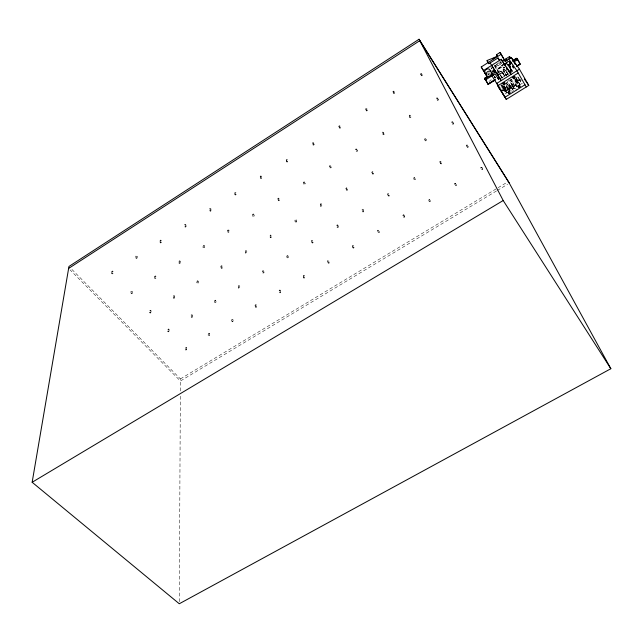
<?xml version="1.0" encoding="UTF-8"?>
<svg xmlns="http://www.w3.org/2000/svg" width="643" height="643" viewBox="0 0 643 643"><rect width="100%" height="100%" fill="white"/><g stroke="black" fill="none" stroke-linecap="round" stroke-linejoin="round"><path stroke-width="0.48" stroke-dasharray="3.21 2.41" d="M130.971 293.288C132.257 295.25 133.101 290.781 131.831 290.845C130.063 291.263 130.738 293.023 132.177 293.353M131.124 291.295L131.654 291.809L132.321 291.392M179.293 601.752L180.345 394.971M180.362 390.96L180.426 378.912L71.076 268.597M271.515 237.355C266.998 238.866 274.006 236.134 271.25 235.402C269.867 233.747 270.036 237.347 271.25 235.418M135.786 257.996C137.055 260.021 137.948 255.512 136.654 255.593C134.797 256.059 135.617 257.69 137.015 258.068M180.048 263.156C181.447 258.607 176.721 261.444 179.365 263.59C181.021 263.244 179.051 261.878 178.85 262.979M413.513 177.982C416.712 176.407 411.785 179.413 414.205 179.823C416.222 180.94 414.711 177.677 414.188 179.791M174.357 298.031C175.828 293.433 171.094 296.27 173.69 298.448C175.322 298.111 173.305 296.841 173.184 297.862M150.808 312.715C152.463 308.118 147.263 310.834 150.141 313.125C151.668 312.972 149.988 311.485 149.642 312.522M154.77 278.194C153.709 273.492 158.347 277.31 155.719 277.889C154.441 277.053 154.722 279.697 155.952 278.435M160.107 242.459C159.183 237.291 163.869 241.872 160.654 242.982C159.239 242.95 160.991 241.085 161.353 242.499M160.179 240.562L160.766 241.085L161.417 240.603M168.9 331.491C170.451 326.708 165.251 329.803 168.329 331.901C169.8 331.426 167.903 330.43 167.759 331.306M167.783 329.361L168.329 329.859L168.948 329.417M184.742 224.793C186.349 226.505 185.907 222.992 184.758 224.712C183.48 229.696 188.15 225.404 184.75 226.617M185.345 349.655C185.956 351.046 187.234 348.9 185.795 349.237C182.765 348.249 188.029 345.034 186.486 349.736M329.272 262.778C329.144 264.016 327.142 262.762 328.726 262.312C331.611 262.231 325.8 257.811 328.107 262.939M192.225 317.128C193.647 312.82 189.058 314.949 191.477 317.529C193.181 317.377 191.333 315.922 191.084 316.943M196.975 281.144C198.349 279.223 198.976 283.836 197.65 283.595C195.978 282.92 196.662 281.425 198.165 281.168M198.205 283.129L197.65 282.607L197.023 282.992M203.164 245.787C204.45 243.842 205.318 248.351 203.871 248.198C202.055 247.37 202.923 246.14 204.378 245.819M203.22 247.684L203.831 247.169L204.434 247.724M209.69 210.727C210.349 209.192 211.78 211.571 210.221 211.266C207.327 209.184 211.989 206.307 210.936 210.808M208.372 333.596C209.722 331.764 210.414 336.313 209.007 336.088C207.52 335.445 207.962 333.846 209.522 333.621M209.586 335.654L209.096 335.172L208.453 335.542M214.577 300.554C215.903 298.738 216.562 303.006 215.445 302.982C213.814 302.877 213.99 300.659 215.735 300.643M214.658 302.54L215.252 302.049L215.831 302.564M507.608 88.943C507.793 90.454 509.634 87.713 507.399 89.53A1.077 0.924 -35.7 0 1 508.75 89.538A1.077 0.924 -35.7 0 1 508.734 90.824M111.761 273.412C111.006 268.653 115.402 271.981 112.573 273.894C110.773 274.031 112.621 271.989 112.991 273.436M111.97 271.402L112.517 271.941L113.192 271.507M135.93 256.027L136.469 256.605L137.152 256.171M149.723 310.569L150.237 311.108L150.904 310.665M156.048 276.402L155.373 276.828L154.842 276.329M173.208 295.909L173.723 296.455L174.39 296.037M180.064 261.227L179.381 261.653L178.85 261.154M185.345 347.566L185.795 348.064L186.462 347.742M191.043 314.99L191.542 315.528L192.209 315.086M209.626 208.822L210.1 209.425L210.848 209.015M507.062 90.848A1.077 0.924 -35.7 0 1 507.399 89.554C508.251 87.4 509.079 89.361 506.837 88.461L513.773 84.177L511.105 79.644M507.303 89.337L507.504 89.031M503.107 69.862L506.628 75.858L503.606 70.617M505.888 82.465L508.219 86.098L508.806 84.948L510.261 87.167L512.776 85.599L511.314 83.381L512.238 82.802L512.575 83.373L511.314 83.381M510.261 87.167L510.542 86.307L509.409 84.763L511.105 83.703L514.448 88.822L511.402 84.209M520.669 81.492L521.143 80.078L519.6 79.925L517.583 81.187C515.115 84.321 519.512 83.847 520.669 81.492L519.906 80.174L520.38 78.759L518.837 78.615L516.699 80.222L517.101 82.601L518.644 82.754M504.032 91.869L505.374 91.033C505.768 87.432 508.251 90.88 505.47 90.96L506.668 92.978L501.669 85.165M502.585 90.984L504.522 89.779L504.94 90.301L505.43 88.871L503.839 88.758A1.278 0.587 -31.8 0 0 502.344 89.393M508.147 88.26L507.166 88.621L507.399 89.152M505.43 88.871L505.864 89.61L505.157 90.165L502.625 86.218M517.068 82.609L518.226 82.007M507.118 72.257L506.25 72.611M506.282 85.165L507.198 87.601L508.187 88.461M506.354 72.096L507.174 71.743M507.528 89.08L507.801 88.879M516.819 86.266L516.827 86.901M501.13 66.784L497.859 68.841L496.348 66.317L500.704 63.569M487.571 73.64L489.259 72.571M500.672 64.091L496.581 66.671L496.348 66.317M500.584 66.751L497.682 68.584L499.884 71.944L504.265 69.187M488.174 74.918L489.701 73.961M499.732 73.648L497.393 69.701L503.043 66.141M502.312 66.768L497.393 69.701M504.667 76.332L501.17 71.003L499.884 71.944M504.208 69.09L502.922 70.031M488.961 81.388L491.212 79.973L490.312 78.542M506.105 74.387L504.208 75.577L505.237 76.734L501.235 71.043L504.618 76.163M507.777 74.218L502.07 77.626L507.777 74.218L506.354 71.807M500.712 85.728A3.191 1.455 -31.9 0 1 501.194 85.398L504.176 89.24A1.278 0.587 -31.8 0 1 502.312 90.398M507.239 81.621L509.135 80.431M509.674 80.094L510.212 79.756L512.575 83.373M510.309 79.965L511.732 79.073M507.729 82.167L506.395 82.995L506.62 83.381L507.954 82.545L507.729 82.167L513.58 90.936L510.542 86.307M509.417 81.106L510.759 80.271L510.984 80.656L509.642 81.492L509.417 81.106L514.448 88.822M501.58 89.393L503.501 88.187L504.176 89.24M508.806 84.948L507.882 85.527L508.219 86.098M507.423 87.078L503.823 89.015L504.996 90.856L517.824 82.859L516.602 81.042C511.804 83.445 513.966 82.513 513.773 84.177M502.352 90.695L504.353 89.441L505.864 89.61M519.906 80.174L517.502 81.404L519.423 84.329M513.926 87.93L512.214 88.999L512.736 89.891M504.9 94.079L506.274 93.219M510.108 90.832L509.425 89.176L510.446 90.792M512.439 89.385L514.159 88.316M520.099 84.386L519.222 83.068A2.074 1.768 -36.7 0 0 516.578 82.625A2.074 1.768 -36.7 0 0 515.718 85.254L516.819 86.652M520.533 84.346L522.405 83.172M180.426 378.912L497.248 188.23M498.1 187.716L508.404 181.511M496.46 190.971L180.418 381.018L70.039 269.859M497.32 190.457L507.624 184.26M494.877 65.771L500.592 62.467L494.877 65.771L499.338 73.334L493.277 63.135M508.018 88.726L508.163 88.726M503.533 88.195C504.787 89.94 501.942 85.173 502.906 87.102A1.286 0.587 -31.9 0 1 501.5 88.204M506.129 90.55L503.083 85.808M506.837 88.461L507.825 87.842L506.282 85.093M516.675 81.862L517.832 81.974M511.289 84.394L511.908 85.455L512.776 85.599M439.876 162.036C441.347 167.22 443.075 160.549 440.069 161.289C438.904 162.438 441.596 162.446 440.929 161.385M425.779 138.631C423.978 137.329 424.693 142.151 426.462 141.018C426.791 138.245 425.803 139.378 424.782 139.386M429.307 201.677C432.578 200.616 427.089 201.926 428.56 199.852C428.841 197.706 430.641 200.785 428.576 199.885M441.709 163.105L440.857 162.952L440.648 163.756M410.194 115.218C407.887 114.502 410.242 117.548 410.226 115.242C413.256 119.293 407.324 116.954 410.933 116.881M468.401 146.62C467.71 145.656 466.472 147.56 468.032 147.464C469.993 144.828 464.021 143.542 467.324 147.287M451.74 122.612C452.768 123.52 453.371 120.804 451.788 121.857C450.614 125.128 455.766 125.088 452.793 121.905M436.468 98.797C437.481 99.689 438.14 97.093 436.621 97.929C435.174 101.498 440.568 101.031 437.537 98.074M454.553 184.059C458.009 183.617 452.085 182.098 455.316 185.763C457.519 186.414 455.429 183.528 455.316 185.763M394.818 92.672C393.813 91.531 393.01 93.974 394.553 93.54C396.233 90.767 390.888 89.835 393.717 93.372M480.835 168.016C484.428 167.654 478.344 165.814 481.728 169.736C483.914 170.355 481.792 167.501 481.703 169.704M466.513 145.664L467.316 145.752L467.582 145.005M422.515 74.95C421.398 73.736 420.771 76.557 422.355 75.753C423.673 72.884 418.472 72.329 421.398 75.665M420.683 74.186L421.535 74.299L421.792 73.479M430.28 200.954L429.588 199.226M393.074 91.82L393.95 91.957L394.167 91.121M426.574 140.367L425.706 140.206L425.481 141.01M453.604 123.512L452.776 123.327L452.495 124.155M438.293 99.601L437.433 99.464L437.192 100.292M516.12 78.767L519.986 84.418L519.222 83.068M516.024 78.912L518.314 82.609A1.616 0.747 -31.4 0 1 518.684 82.794L519.681 84.273M516.08 79.378L517.036 80.793M515.573 79.234L518.105 83.084M514.376 79.443L516.996 83.333M511.386 81.243L511.643 81.645A1.543 0.707 -31.6 0 0 511.33 81.098L511.498 81.412M515.718 85.254L516.803 86.958M512.302 83.542L516.843 90.39M504.843 72.82L506.845 75.842M511.908 85.455L514.456 89.313M502.601 72.619L504.594 75.641M509.915 85.246L512.953 89.867M504.297 86.998L503.662 86.025A6.872 5.9 -36.5 0 0 512.045 87.721A6.872 5.9 -36.5 0 0 515.67 79.515M508.492 85.921L512.977 92.793M507.271 84.378L506.933 83.855L507.271 84.378A1.543 0.707 -31.7 0 1 506.885 83.871M500.809 77.176A0.82 0.707 -36.7 0 1 502.03 77.184L502.448 77.827M508.862 89.674L509.754 91.041M509.795 89.747L509.393 89.12A2.058 1.768 -35.7 0 0 506.748 88.766A2.058 1.768 -35.7 0 0 505.937 91.354L506.387 92.118M504.321 85.72L506.805 89.57M491.324 67.893L492.056 69.026M505.937 91.354L506.346 91.997M504.522 89.779L507.311 94.175M502.906 87.102L502.577 86.58A1.286 0.587 -31.9 0 0 500.801 87.585M409.824 117.532L409.165 115.965M487.876 74.122L488.222 74.725M503.919 88.71L504.353 89.441M490.914 67.258L491.887 68.889M501.339 84.82L504.996 90.856M501.837 84.579L505.157 90.165M504.94 90.301L505.374 91.033M500.728 75.344L502.151 77.747M499.836 74.17L502.456 78.591L499.78 74.154M494.419 65.948L498.896 73.535M506.218 85.945L507.198 87.601M507.536 72.643L508.991 75.135M511.418 79.29L513.853 83.445M500.487 61.495L501.661 63.569M506.113 71.116L508.227 74.789M500.503 61.857L501.379 63.352M503.991 68.745L504.892 70.296M515.614 79.354L516.602 81.042M518.764 82.666L519.946 84.707M515.887 77.98L518.684 82.794M517.583 81.187L516.007 78.542A1.294 0.587 -31.4 0 0 517.784 78.1A1.294 0.587 -31.4 0 0 517.744 77.023A1.294 0.587 -31.4 0 0 515.991 78.205M515.975 79.676L517.824 82.859M518.21 77.184L519.464 79.346M518.837 78.615L519.6 79.925M238.553 287.927C237.195 284.64 241.993 286.376 239.244 288.297C237.894 288.723 238.971 286.4 239.726 287.783M262.545 271.209C263.799 270.952 264.635 272.102 263.542 273.379C262.079 274.014 261.902 269.409 263.654 270.832M253.897 214.288C252.595 212.592 251.815 216.86 253.672 216.812C255.158 214.666 253.647 214.746 252.723 214.617M288.056 255.785C286.802 254.138 286.063 258.357 287.927 258.341C289.454 256.364 287.694 256.067 286.931 256.139M303.263 275.927C303.183 281.337 306.832 275.638 303.625 275.357C302.467 275.542 304.203 277.029 304.42 275.734M279.408 200.094C278.797 198.912 277.382 200.946 279.062 200.809C281.168 198.639 276.498 196.131 278.226 200.447M481.896 167.365L482.764 169.061M313.141 242.451C312.811 241.278 311.067 243.014 312.691 243.094C314.966 240.82 309.862 238.368 311.976 242.724M338.242 227.075C338.499 222.309 334.408 226.352 337.728 227.662C339.207 226.883 336.819 226.071 337.053 227.26M354.076 247.571C353.634 246.454 352.067 248.045 353.57 248.214C356.166 245.843 350.491 243.536 352.919 247.844M329.425 166.224C330.566 166.191 332.061 166.891 330.615 168.241C329.007 168.852 328.983 164.045 330.623 165.926M239.534 285.693L238.826 285.396L238.416 286.006M362.475 211.732C363.681 212.913 364.034 210.108 362.62 211.161C360.144 211.708 363.295 206.25 363.633 211.402M377.505 230.813C378.614 230.757 380.198 231.496 378.807 232.903C377.2 233.505 376.935 228.86 378.647 230.499M228.964 230.041C224.511 230.218 231.801 230.355 229.125 232.019C228.353 234.036 227.268 230.58 229.117 231.978M245.586 252.94C244.252 249.926 248.785 251.14 246.446 253.262C245.104 253.977 245.674 251.381 246.767 252.707M455.582 183.392L456.369 185.12M246.566 250.738L245.843 250.432L245.409 251.027M373.599 173.586C372.016 172.107 372.426 175.611 373.607 173.698C373.599 168.579 370.151 174.028 373.053 171.938M234.832 192.916C234.148 197.779 238.288 192.996 235.796 193.205C234.502 194.082 234.727 191.292 236.021 192.578M236.174 194.371L235.426 194.033L234.968 194.676M279.134 290.684C279.801 291.737 281.023 289.663 279.512 290.057C277.085 292.107 282.02 295.097 280.26 290.387M288.369 257.747L287.686 257.361L287.204 257.964M261.797 178.071C261.299 176.841 259.684 178.465 261.203 178.738C264.072 176.809 258.687 173.739 260.568 178.32M304.75 277.623L304.043 277.254L303.6 277.864M295.37 221.956C297.243 223.499 296.744 218.483 295.29 219.52C294.036 221.867 295.225 221.208 296.552 221.666M287.726 161.481C286.215 159.802 286.489 163.507 287.734 161.602C287.992 156.281 284.503 162.044 287.421 159.761M414.711 177.781L415.394 179.566M231.801 321.484C233.2 323.172 233.763 318.526 232.099 318.952C230.54 320.359 231.552 321.114 232.951 321.339M231.673 319.475L232.316 319.868L232.822 319.33M312.377 143.301C313.27 144.643 314.29 141.958 312.675 142.617C310.585 145.173 315.882 146.684 313.607 142.995M222.341 267.978C222.028 266.773 220.244 268.324 221.819 268.549C224.648 266.073 219.448 263.759 221.16 268.179M221.063 266.266L221.714 266.62L222.237 266.081M347.59 189.798C345.958 188.327 346.537 191.847 347.598 189.878C347.759 184.838 344.182 190.143 347.124 188.118M256.605 306.952C256.227 305.779 254.58 307.37 256.131 307.491C258.783 304.734 253.503 302.893 255.456 307.145M383.413 132.498C386.033 137.69 379.82 132.514 382.818 133.205C384.466 132.571 382.071 131.341 382.167 132.707M379.193 232.292L378.502 231.938L378.044 232.613M340.597 127.563C340.227 126.189 338.403 128.56 340.243 128.278C342.221 125.867 337.141 124.091 339.359 127.893M338.901 126.317L339.641 126.679L340.139 126.004M355.627 149.61C357.741 150.824 356.045 147.327 355.627 149.61C356.302 154.625 358.802 148.798 356.126 151.218M263.895 272.825L263.164 272.455L262.73 273.042M367.024 108.836C367.105 110.041 364.838 109.222 366.092 108.402C369.026 108.289 366.446 114.004 365.763 109.045M403.997 215.043C406.778 219.343 400.605 216.908 403.386 214.649C404.873 214.883 403.177 216.41 402.823 215.309M389.345 195.528C385.864 194.427 390.96 198.743 388.75 193.784C387.496 192.136 387.416 195.681 388.758 193.84M280.533 292.388L279.898 291.986L279.384 292.573M404.624 216.82L403.933 216.458L403.458 217.141M384.008 134.122L383.236 133.728L382.786 134.467M387.56 194.041L388.155 195.802M277.961 198.663L278.66 199.049L279.166 198.446M371.831 172.139L372.385 173.867M286.497 161.747L286.183 160.011M356.849 149.305L357.371 151.033M304.734 182.291C303.842 180.506 302.451 183.922 304.396 184.67C306.607 183.577 304.436 182.524 303.504 182.475M305.087 184.011L304.332 183.593L303.858 184.236M327.705 261.058L328.364 261.404L328.862 260.849M321.516 204.096C321.396 202.842 319.274 204.45 321.002 204.691C323.911 203.341 320.31 209.867 320.31 204.297M321.902 205.816L321.219 205.438L320.712 206.114M336.619 225.468L337.326 225.822L337.784 225.179M313.993 144.635L313.278 144.225L312.747 144.9M331.049 167.566L330.269 167.188L329.843 167.911M352.444 245.996L353.136 246.341L353.594 245.714M363.102 209.53L362.636 210.221L361.937 209.859M256.388 304.903L255.93 305.505L255.255 305.144M345.91 188.319L346.384 190.079M254.13 216.233L253.406 215.783L252.908 216.418M270.309 237.5L270.068 235.651M261.556 176.278L261.066 176.97L260.335 176.536M295.033 220.051L295.684 220.461L296.23 219.874M312.779 240.595L312.289 241.238L311.606 240.844M367.579 110.387L366.912 109.913L366.309 110.58M227.791 230.355L227.919 232.219M185.98 224.905L185.98 226.778M502.03 77.184A0.82 0.707 -36.7 0 1 501.556 78.325M501.548 77.57A0.82 0.707 -36.6 0 1 502.513 77.964M497.666 72.329A1.077 0.482 -32 0 1 498.317 72.788M497.537 72.257A1.077 0.482 -32 0 1 498.325 72.555M515.847 79.644A6.88 5.908 -36.5 0 1 512.326 88.244A6.88 5.908 -36.5 0 1 503.758 86.098M507.777 90.856A0.981 0.836 -35.7 0 1 509.2 90.824M517.06 80.439A1.624 0.739 -31.4 0 1 517.422 80.632M506.612 90.912A2.066 1.768 -35.7 0 1 510.164 90.317M516.466 86.387A2.074 1.776 -36.6 0 1 517.334 83.751A2.074 1.776 -36.6 0 1 519.986 84.193M498.389 62.701A3.223 2.805 -38.1 0 1 496.653 64.123M489.508 73.398A2.99 2.604 -36.7 0 1 487.828 74.315M517.969 80.825A1.294 0.595 -31.4 0 0 519.488 79.402A1.294 0.595 -31.4 0 0 517.623 79.845A1.294 0.595 -31.4 0 0 517.969 80.825"/><path stroke-width="0.96" d="M32.15 482.266L68.962 266.459L419.059 39.239L508.404 181.511L610.85 368.72L179.284 603.761L32.15 482.266L503.196 200.528L419.059 39.239M497.481 56.447L496.468 54.719L499.989 52.493L501.178 54.237L481.237 66.976L486.647 75.882L483.464 70.569L501.283 59.309L511.008 74.475L509.513 72.249L511.86 70.778L507.697 64.541L508.589 65.457L510.63 64.171L511.129 62.765L510.349 61.415L508.806 61.294L506.764 62.58L506.266 63.987M510.349 61.415L509.851 62.821L510.63 64.171M491.429 74.033A5.747 2.693 44 0 0 491.726 73.76L494.411 72.538L494.925 71.124L493.414 70.995L491.164 72.884M496.05 72.9L496.782 73.599L496.42 72.964M68.624 268.428L419.807 40.67L509.344 183.223M499.627 60.354L498.012 57.942L488.897 63.705L487.032 60.699C486.96 60.032 500.575 56.238 496.468 54.719M506.772 60.667L505.776 58.947L509.545 56.576L510.51 57.958M502.183 61.439L504.562 59.936L506.917 63.384M505.318 61.165L511.233 57.436L519.44 69.187L528.771 85.406L506.266 99.392L498.003 86.186A3.191 1.455 -31.9 0 1 498.02 85.238M494.925 71.124L495.198 71.59L493.607 71.502L493.06 70.65L494.314 69.854L491.67 65.385M495.247 79.957L488.166 84.402L484.902 78.076L487.908 76.187M512.439 60.739L516.249 58.344L517.173 58.69L520.332 64.212L517.044 66.277M488.166 84.402L484.597 78.486L484.902 78.076M490.432 75.52L484.902 78.985L488.672 76.212M512.841 60.997L516.98 58.409M513.05 61.286L517.173 58.69M484.918 79.001L485.505 79.973L492.458 75.504M514.135 61.808L517.776 59.67M491.172 74.17L491.67 75.014L493.173 75.151L494.475 74.339M494.314 69.854L494.499 70.143A1.294 0.571 -32 0 0 494.829 70.65L501.21 80.616L498.003 75.199L507.833 69.026M487.973 84.08L495.046 79.644M516.634 66.149L520.187 63.874M488.431 83.912L495.006 79.78M516.659 66.189L519.817 64.204M499.241 77.49L497.963 78.293L498.486 79.169L499.764 78.366M511.338 69.894L508.991 71.365L509.513 72.249M496.822 83.228L506.266 99.392M496.75 83.413L519.44 69.187M518.194 73.005L498.052 85.615L490.85 74.09M517.856 86.009L519.11 85.222A0.989 0.844 -36.6 0 1 517.936 86.17M518.772 87.046L520.179 86.17M524.993 84.78L504.98 97.238L498.003 86.186M495.448 72.112L496.123 72.49M504.707 64.646L505.478 65.883M508.814 70.963L507.785 69.283M519.592 63.062L516.763 58.232M524.318 78.985L528.771 85.406M508.766 58.987L516.908 70.778L526.263 86.966M505.776 58.947L507.206 61.037M509.586 67.089L510.172 67.957M511.04 69.235L512.431 71.365M503.903 63.81L504.514 64.83M514.697 62.869L515.766 64.613M490.095 62.95L498.003 75.199M487.032 60.699L488.166 62.467M488.174 62.588L488.897 63.705M493.06 70.65L493.607 71.502M495.118 73.929L498.486 79.169M503.196 200.528L610.85 368.72M506.989 68.238L507.335 68.745L507.005 68.166M481.237 66.976L483.464 70.569M498.164 75.673L498.413 76.123L498.052 75.544M484.597 78.486L484.894 78.96M504.056 63.802L504.618 64.758M497.722 74.942L497.304 74.267L498.092 75.552M493.141 74.475C491.782 72.289 494.692 77.104 493.302 74.741M494.788 77.072C493.277 74.636 496.525 79.933 494.748 77.064M509.931 62.596C511.732 65.361 508.259 59.928 510.084 62.717M506.813 67.828L506.371 67.202M515.276 64.051L514.721 63.086M493.414 70.995L493.687 71.453M492.377 73.816L493.173 75.151M494.411 72.538L494.684 73.005M498.012 57.942L499.756 60.924M499.989 52.493L504.795 60.755M501.283 59.309L503.469 63.062M504.562 59.936L505.494 61.535M501.178 54.237L505.438 61.567M511.233 57.436L515.099 64.147M509.545 56.576L510.534 58.296M509.594 72.458A1.093 0.94 -37.4 0 1 510.839 72.313M509.602 72.329A1.318 1.133 -37.4 0 1 511.097 72.265M497.119 73.623A1.077 0.482 -32 0 1 496.734 73.648M496.573 72.98A1.077 0.482 -32 0 1 496.734 72.78M503.943 63.874A1.302 0.579 -31.8 0 1 505.422 63.52A1.302 0.579 -31.8 0 1 504.9 64.613A1.077 0.474 -31.8 0 1 505.736 64.517M504.096 64.115A1.077 0.474 -31.8 0 1 505.31 63.794A1.077 0.474 -31.8 0 1 505.012 64.638M508.275 92.592A1.085 0.924 -35.6 0 1 508.3 92.246M509.272 91.644A0.981 0.836 -35.7 0 1 508.042 92.262M514.095 76.814A0.989 0.852 -37.2 0 1 512.825 77.53M503.156 83.727A0.989 0.852 -36.3 0 0 504.281 82.617A2.074 1.784 -36.3 0 1 503.18 83.421M499.273 88.316A3.191 1.455 -31.9 0 1 499.386 87.167M490.488 70.786A3.223 1.423 -32.1 0 1 490.898 70.368M493.47 74.484A1.294 0.579 -32.1 0 1 492.602 74.058M510.22 63.416A1.302 0.579 -31.7 0 1 510.229 63.609M510.076 63.922A1.302 0.579 -31.7 0 1 508.822 64.806A1.302 0.579 -31.7 0 1 507.938 64.613M515.139 76.782A2.09 1.792 -37.2 0 1 513.588 78.454M503.252 83.863A6.88 5.908 -36.5 0 1 503.316 82.875M514.095 77.594A6.88 5.908 -36.5 0 1 514.456 77.867M505.068 83.518A2.074 1.792 -36.3 0 1 503.734 84.611M493.012 58.907A3.215 2.805 -38.2 0 1 494.073 58.039M486.405 74.258A2.99 2.604 -36.7 0 1 484.894 71.06A2.99 2.604 -36.7 0 1 488.31 68.905A2.99 2.604 -36.7 0 1 490.4 71.743M508.115 92.632A1.302 1.117 -35.6 0 1 508.155 92.295M503.517 67.861L504.675 67.322L503.541 67.78M503.051 64.927L501.918 65.546L503.051 64.927M512.471 66.1L513.604 67.989L512.503 66.141M509.272 64.935L510.397 66.816L509.272 64.935M509.103 93.436A0.981 0.844 -35.6 0 0 509.987 92.029A0.981 0.844 -35.6 0 0 508.364 92.182A0.981 0.844 -35.6 0 0 509.103 93.436M519.022 87.303A0.989 0.844 -36.5 0 0 519.785 85.84A0.989 0.844 -36.5 0 0 518.162 86.13A0.989 0.844 -36.5 0 0 519.022 87.303M513.99 78.671A0.997 0.852 -37.1 0 0 514.754 77.192A0.997 0.852 -37.1 0 0 513.122 77.481A0.997 0.852 -37.1 0 0 513.99 78.671M504.032 84.86A0.989 0.852 -36.2 0 0 504.916 83.437A0.989 0.852 -36.2 0 0 503.284 83.59A0.989 0.852 -36.2 0 0 504.032 84.86M489.082 76.589A2.998 2.612 -36.5 0 0 491.429 72.12A2.998 2.612 -36.5 0 0 486.462 72.908A2.998 2.612 -36.5 0 0 489.082 76.589"/></g></svg>
